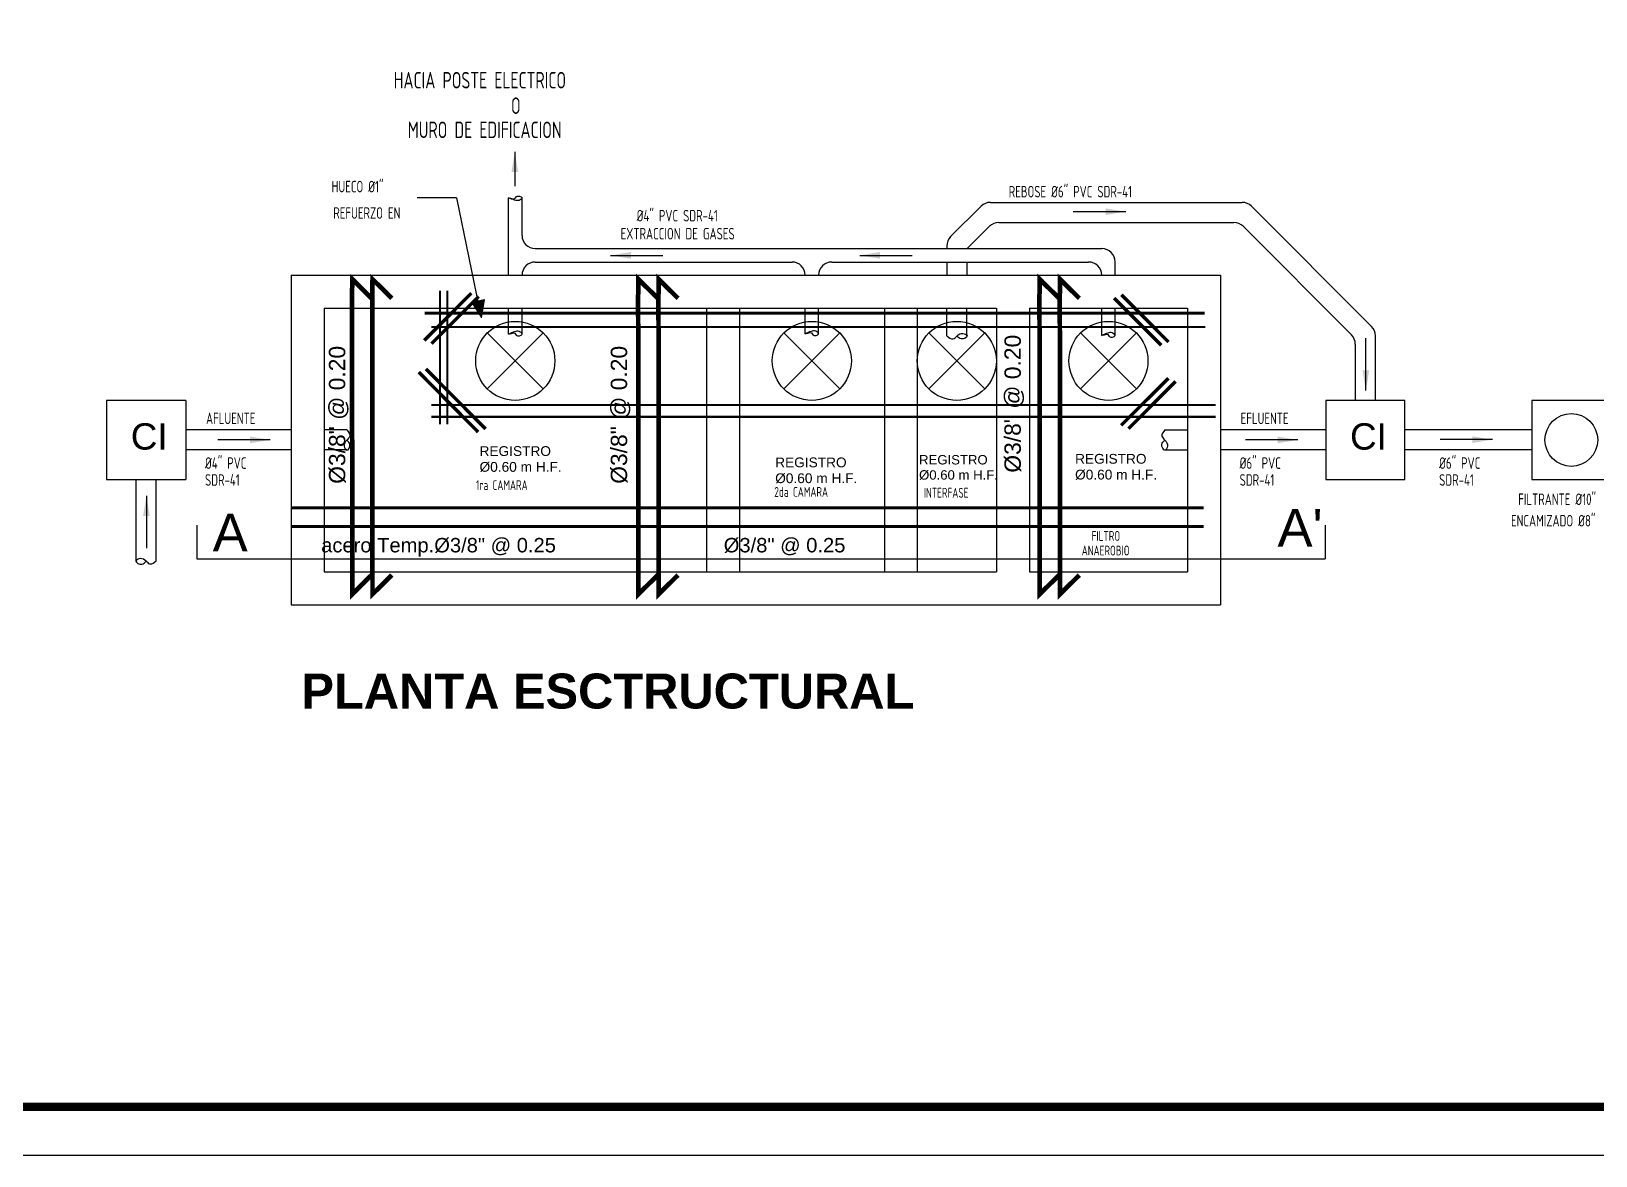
# Model space of a CAD drawing. Header units: feet. Extents: x 1019 to 2236, y -546 to 122.
# Drawn here: x 1082.9 to 1096.83, y -416.12 to -406.12 of the extents above; entities that cross this region are included whole.
import ezdxf
from ezdxf.enums import TextEntityAlignment as Align

# ---------------------------------------------------------------- set-up
doc = ezdxf.new("R2010")
doc.units = ezdxf.units.FT
doc.header["$LTSCALE"] = 0.05
doc.header["$MEASUREMENT"] = 0
for name, color, linetype in [('ACERO', 5, 'Continuous'), ('DAVID', 5, 'Continuous'), ('hatch', 8, 'Continuous'), ('Lineas', 8, 'Continuous'), ('MARCO', 1, 'Continuous'), ('S-TEXTO', 3, 'Continuous')]:
    doc.layers.add(name, color=color, linetype=linetype)
doc.layers.add('textos notas', color=144, linetype='Continuous', lineweight=25)
doc.styles.add('arial', font='arial.ttf', dxfattribs={"height": 0.16})
doc.styles.add('RomanS', font='arial.ttf')
doc.styles.add('RS80', font='archquik.shx', dxfattribs={"height": 0.25})
doc.styles.get("Standard").update_dxf_attribs({"font": 'arial.ttf'})
doc.dimstyles.get("Standard").update_dxf_attribs({"dimtxt": 0.18, "dimasz": 0.18, "dimexe": 0.18, "dimexo": 0.0625, "dimgap": 0.09, "dimtad": 0, "dimtih": 1, "dimtoh": 1, "dimdec": 4, "dimzin": 0, "dimdsep": 46, "dimtxsty": 'Standard', "dimcen": 0.09, "dimadec": 0, "dimazin": 0, "dimtfac": 1, "dimtdec": 4, "dimtofl": 0, "dimtmove": 0, "dimatfit": 3, "dimfxl": 1, "dimtolj": 1, "dimtzin": 0, "dimarcsym": 0})

msp = doc.modelspace()

# ---------------------------------------------------------------- linework, layer by layer
at = {"color": 3}
for p, q in [((1087.147, -408.286), (1087.147, -407.597)), ((1087.266, -407.932), (1087.266, -407.597)), ((1087.383, -408.05), (1092.429, -408.05)), ((1087.383, -408.169), (1089.67, -408.169)), ((1090.023, -408.169), (1092.31, -408.169)), ((1092.546, -408.286), (1092.546, -408.167)), ((1087.147, -408.81), (1087.147, -408.58)), ((1087.266, -408.81), (1087.266, -408.58)), ((1089.787, -408.807), (1089.787, -408.58)), ((1089.906, -408.807), (1089.906, -408.58)), ((1092.427, -408.822), (1092.427, -408.58)), ((1092.546, -408.822), (1092.546, -408.58))]:
    msp.add_line(p, q, dxfattribs=at)
at = {"color": 4}
for p, q in [((1091.436, -407.638), (1093.677, -407.638)), ((1091.082, -407.943), (1091.353, -407.672)), ((1094.83, -408.743), (1093.76, -407.672)), ((1091.227, -408.051), (1091.427, -407.851)), ((1091.51, -407.817), (1093.603, -407.817)), ((1094.651, -408.817), (1093.686, -407.851)), ((1091.048, -408.026), (1091.048, -408.05)), ((1091.048, -408.169), (1091.048, -408.286)), ((1091.227, -408.169), (1091.227, -408.286)), ((1091.048, -408.826), (1091.048, -408.58)), ((1091.227, -408.826), (1091.227, -408.58)), ((1094.686, -409.401), (1094.686, -408.9)), ((1094.864, -409.401), (1094.864, -408.826)), ((1085.211, -409.664), (1084.272, -409.664)), ((1085.706, -409.664), (1085.505, -409.664)), ((1092.99, -409.664), (1093.191, -409.664)), ((1094.423, -409.664), (1093.484, -409.664)), ((1096.256, -409.664), (1095.127, -409.664)), ((1085.211, -409.842), (1084.272, -409.842)), ((1085.706, -409.842), (1085.505, -409.842)), ((1092.99, -409.842), (1093.191, -409.842)), ((1094.423, -409.842), (1093.484, -409.842)), ((1096.256, -409.842), (1095.127, -409.842)), ((1083.831, -410.831), (1083.831, -410.105)), ((1084.01, -410.831), (1084.01, -410.105))]:
    msp.add_line(p, q, dxfattribs=at)
for p, q in [((1084.272, -409.401), (1083.568, -409.401)), ((1083.568, -409.401), (1083.568, -410.105)), ((1084.272, -409.401), (1084.272, -410.105)), ((1094.423, -409.401), (1094.423, -410.105)), ((1095.127, -409.401), (1094.423, -409.401)), ((1095.127, -410.105), (1095.127, -409.401)), ((1096.96, -409.401), (1096.256, -409.401)), ((1096.256, -409.401), (1096.256, -410.105)), ((1083.568, -410.105), (1084.272, -410.105)), ((1094.423, -410.105), (1095.127, -410.105)), ((1096.256, -410.105), (1096.96, -410.105))]:
    msp.add_line(p, q)
msp.add_circle((1096.608, -409.753), 0.235)
for centre, start, end in [((1091.436, -407.755), 90, 135), ((1093.677, -407.755), 45, 90), ((1091.165, -408.026), 135, 180), ((1091.51, -407.934), 90, 135), ((1093.603, -407.934), 45, 90), ((1094.747, -408.826), 0, 45), ((1094.568, -408.9), 0, 45)]:
    msp.add_arc(centre, 0.117, start, end, dxfattribs=at)
at = {"color": 3}
for centre, start, end in [((1087.383, -407.932), 180, 270), ((1092.429, -408.167), 0, 90), ((1087.383, -408.286), 90, 180), ((1089.67, -408.286), 0, 90), ((1090.023, -408.286), 90, 180), ((1092.31, -408.286), 0, 90)]:
    msp.add_arc(centre, 0.117, start, end, dxfattribs=at)
for points in [[(1087.147, -407.597), (1087.2, -407.618), (1087.241, -407.62), (1087.266, -407.597), (1087.213, -407.588), (1087.203, -407.605), (1087.18, -407.606), (1087.147, -407.597)], [(1087.147, -408.81), (1087.2, -408.79), (1087.241, -408.788), (1087.266, -408.81), (1087.213, -408.819), (1087.203, -408.803), (1087.18, -408.802), (1087.147, -408.81)], [(1089.787, -408.807), (1089.84, -408.787), (1089.881, -408.785), (1089.906, -408.807), (1089.854, -408.817), (1089.843, -408.8), (1089.82, -408.799), (1089.787, -408.807)], [(1092.427, -408.822), (1092.481, -408.802), (1092.521, -408.8), (1092.546, -408.822), (1092.494, -408.832), (1092.483, -408.815), (1092.461, -408.814), (1092.427, -408.822)]]:
    msp.add_spline(points, degree=3, dxfattribs=at)
at = {"color": 4}
for points in [[(1091.048, -408.826), (1091.103, -408.853), (1091.139, -408.826), (1091.191, -408.804), (1091.228, -408.826), (1091.176, -408.854), (1091.139, -408.826)], [(1085.706, -409.664), (1085.733, -409.719), (1085.706, -409.755), (1085.683, -409.807), (1085.706, -409.844), (1085.734, -409.792), (1085.706, -409.755)], [(1092.99, -409.664), (1092.963, -409.719), (1092.99, -409.755), (1093.012, -409.807), (1092.99, -409.844), (1092.962, -409.792), (1092.99, -409.755)], [(1084.01, -410.831), (1083.954, -410.858), (1083.919, -410.831), (1083.867, -410.809), (1083.829, -410.831), (1083.881, -410.859), (1083.919, -410.831)]]:
    msp.add_spline(points, degree=3, dxfattribs=at)
at = {"layer": 'ACERO'}
for points in [[(1085.927, -408.492, 0.0415, 0.0415, 0), (1085.755, -408.322, 0.0415, 0.0415, 0), (1085.753, -408.469, 0.0415, 0.0415, 0), (1085.755, -411.125, 0.0415, 0.0415, 0), (1085.927, -410.955, 0, 0, 0)], [(1086.108, -408.492, 0.0415, 0.0415, 0), (1085.935, -408.322, 0.0415, 0.0415, 0), (1085.934, -408.469, 0.0415, 0.0415, 0), (1085.935, -411.125, 0.0415, 0.0415, 0), (1086.108, -410.955, 0, 0, 0)], [(1088.475, -408.492, 0.0415, 0.0415, 0), (1088.302, -408.322, 0.0415, 0.0415, 0), (1088.3, -408.469, 0.0415, 0.0415, 0), (1088.302, -411.125, 0.0415, 0.0415, 0), (1088.475, -410.955, 0, 0, 0)], [(1088.655, -408.492, 0.0415, 0.0415, 0), (1088.483, -408.322, 0.0415, 0.0415, 0), (1088.481, -408.469, 0.0415, 0.0415, 0), (1088.483, -411.125, 0.0415, 0.0415, 0), (1088.655, -410.955, 0, 0, 0)], [(1092.048, -408.492, 0.0415, 0.0415, 0), (1091.875, -408.322, 0.0415, 0.0415, 0), (1091.873, -408.469, 0.0415, 0.0415, 0), (1091.875, -411.125, 0.0415, 0.0415, 0), (1092.048, -410.955, 0, 0, 0)], [(1092.228, -408.492, 0.0415, 0.0415, 0), (1092.056, -408.322, 0.0415, 0.0415, 0), (1092.054, -408.469, 0.0415, 0.0415, 0), (1092.056, -411.125, 0.0415, 0.0415, 0), (1092.228, -410.955, 0, 0, 0)]]:
    msp.add_lwpolyline(points, format="xyseb", dxfattribs=at)
at = {"layer": 'ACERO', "const_width": 0.0305}
for points in [[(1086.815, -408.446), (1086.396, -408.867)], [(1086.88, -408.476), (1086.46, -408.896)], [(1092.538, -408.49), (1092.958, -408.91)], [(1092.603, -408.46), (1093.022, -408.881)], [(1086.876, -409.683), (1086.347, -409.149)], [(1086.941, -409.654), (1086.41, -409.12)], [(1092.6, -409.623), (1093.021, -409.203)], [(1092.665, -409.653), (1093.084, -409.232)]]:
    msp.add_lwpolyline(points, dxfattribs=at)
at = {"layer": 'ACERO', "linetype": 'Continuous'}
for points, const_width in [([(1086.535, -408.423), (1086.535, -409.613)], 0.0186), ([(1086.601, -408.423), (1086.601, -409.613)], 0.0186), ([(1086.399, -408.625), (1093.344, -408.625)], 0.0266), ([(1086.459, -408.748), (1093.349, -408.748)], 0.0186), ([(1086.459, -409.441), (1093.441, -409.441)], 0.0186), ([(1086.459, -409.547), (1093.441, -409.547)], 0.0186), ([(1085.211, -410.358), (1093.335, -410.358)], 0.0266), ([(1085.211, -410.523), (1093.335, -410.523)], 0.0266)]:
    msp.add_lwpolyline(points, dxfattribs=dict(at, const_width=const_width))
at = {"layer": 'DAVID', "color": 7}
for p, q in [((1085.211, -408.286), (1085.211, -411.22)), ((1085.211, -408.286), (1093.484, -408.286)), ((1093.484, -408.286), (1093.484, -411.22)), ((1085.505, -408.58), (1091.489, -408.58)), ((1085.505, -408.58), (1085.505, -410.926)), ((1088.908, -408.58), (1088.908, -410.926)), ((1089.201, -408.58), (1089.201, -410.926)), ((1090.492, -408.58), (1090.492, -410.926)), ((1090.785, -408.58), (1090.785, -410.926)), ((1091.489, -408.58), (1091.489, -410.926)), ((1091.783, -408.58), (1091.783, -410.926)), ((1091.783, -408.58), (1093.191, -408.58)), ((1093.191, -408.58), (1093.191, -410.926)), ((1085.505, -410.926), (1091.489, -410.926)), ((1091.783, -410.926), (1093.191, -410.926)), ((1085.211, -411.22), (1093.484, -411.22))]:
    msp.add_line(p, q, dxfattribs=at)
at = {"layer": 'DAVID', "color": 5}
for p, q in [((1086.957, -408.8), (1087.455, -409.298)), ((1087.455, -408.8), (1086.957, -409.298)), ((1089.598, -408.8), (1090.095, -409.298)), ((1090.095, -408.8), (1089.598, -409.298)), ((1090.888, -408.8), (1091.386, -409.298)), ((1091.386, -408.8), (1090.888, -409.298)), ((1092.238, -408.8), (1092.736, -409.298)), ((1092.736, -408.8), (1092.238, -409.298))]:
    msp.add_line(p, q, dxfattribs=at)
at = {"layer": 'DAVID'}
for p, q in [((1084.372, -410.512), (1084.372, -410.81)), ((1094.417, -410.512), (1094.417, -410.81)), ((1084.372, -410.81), (1094.417, -410.81))]:
    msp.add_line(p, q, dxfattribs=at)
at = {"layer": 'DAVID', "color": 5}
for centre in [(1087.206, -409.049), (1089.846, -409.049), (1091.137, -409.049), (1092.487, -409.049)]:
    msp.add_circle(centre, 0.352, dxfattribs=at)
at = {"layer": 'hatch'}
for p, q in [((1086.682, -407.598), (1086.901, -408.665)), ((1086.813, -408.529), (1086.928, -408.504)), ((1086.928, -408.504), (1086.901, -408.665))]:
    msp.add_line(p, q, dxfattribs=at)
msp.add_solid([(1086.901, -408.665), (1086.813, -408.529), (1086.915, -408.585), (1086.928, -408.504)], dxfattribs=at)
at = {"layer": 'Lineas'}
msp.add_line((1086.682, -407.598), (1086.334, -407.598), dxfattribs=at)
at = {"layer": 'MARCO'}
msp.add_lwpolyline([(1054.272, -374.123), (1118.772, -374.123), (1118.772, -416.123), (1054.272, -416.123)], close=True, dxfattribs=at)
at = {"layer": 'MARCO', "const_width": 0.075}
msp.add_lwpolyline([(1111.6, -374.557), (1054.706, -374.557), (1054.706, -415.689), (1111.6, -415.689)], close=True, dxfattribs=at)

# ---------------------------------------------------------------- texts
at = {"char_height": 0.2347, "width": 0.44829, "attachment_point": 1}
for insert in [(1083.783, -409.604), (1094.638, -409.604)]:
    msp.add_mtext('CI', dxfattribs=dict(at, insert=insert))
at = {"color": 1, "lineweight": 0, "attachment_point": 1, "line_spacing_factor": 0.967741, "style": 'arial'}
for s, insert, char_height in [('A', (1084.512, -410.41), 0.335), ("A'", (1093.992, -410.367), 0.3353)]:
    msp.add_mtext(s, dxfattribs=dict(at, insert=insert, char_height=char_height))
at = {"color": 3, "lineweight": 0, "insert": (1085.302, -411.832), "char_height": 0.31117, "attachment_point": 1, "line_spacing_factor": 0.967741, "style": 'arial'}
msp.add_mtext('{\\fArial|b1|i0|c0|p34;PLANTA ESCTRUCTURAL}', dxfattribs=at)
at = {"layer": 'DAVID', "color": 1, "lineweight": 0, "attachment_point": 1, "line_spacing_factor": 0.967741, "style": 'arial'}
for insert, char_height in [((1086.888, -409.808), 0.08718), ((1090.801, -409.887), 0.08373), ((1092.19, -409.877), 0.08718), ((1089.52, -409.909), 0.08718)]:
    msp.add_mtext('REGISTRO \\P{\\fArial|b0|i0|c0|p32;%%C0.60 m H.F.}', dxfattribs=dict(at, insert=insert, char_height=char_height))
at = {"layer": 'S-TEXTO', "color": 3, "ltscale": 0.01, "style": 'RS80', "width": 0.8}
for s, height, p in [('HACIA POSTE ELECTRICO ', 0.14668, (1086.124, -406.624)), ('O', 0.147, (1087.168, -406.851)), ('MURO DE EDIFICACION', 0.14668, (1086.249, -407.066)), ('HUECO %%C1"', 0.10268, (1085.571, -407.549)), ('REBOSE %%c6" PVC SDR-41', 0.10268, (1091.599, -407.594)), ('REFUERZO EN', 0.10268, (1085.586, -407.784)), ('%%c4" PVC SDR-41', 0.10268, (1088.287, -407.808)), ('EXTRACCION DE GASES', 0.10268, (1088.144, -407.968)), ('AFLUENTE', 0.1027, (1084.453, -409.612)), ('EFLUENTE', 0.1027, (1093.664, -409.612)), ('%%C4" PVC', 0.1027, (1084.444, -410.01)), ('%%c6" PVC', 0.1027, (1093.655, -410.01)), ('%%c6" PVC', 0.1027, (1095.431, -410.01)), ('SDR-41', 0.1027, (1084.444, -410.16)), ('1ra CAMARA', 0.088, (1086.857, -410.199)), ('2da CAMARA', 0.088, (1089.512, -410.259)), ('SDR-41', 0.1027, (1093.655, -410.16)), ('SDR-41', 0.1027, (1095.431, -410.16)), ('INTERFASE', 0.088, (1090.843, -410.267)), ('FILTRANTE Ø10" ', 0.10268, (1096.135, -410.332)), ('ENCAMIZADO Ø8" ', 0.10268, (1096.071, -410.523)), ('FILTRO', 0.088, (1092.337, -410.651)), ('ANAEROBIO', 0.088, (1092.249, -410.781))]:
    msp.add_text(s, height=height, dxfattribs=at).set_placement(p)
at = {"layer": 'textos notas', "ltscale": 0.4, "style": 'RomanS'}
for p in [(1091.561, -410.044), (1085.547, -410.143), (1088.056, -410.143)]:
    msp.add_text('%%C3/8" @ 0.20', height=0.14552, rotation=90, dxfattribs=at).set_placement(p, align=Align.TOP_LEFT)
for s, p in [('acero Temp.%%C3/8" @ 0.25', (1085.478, -410.625)), ('%%C3/8" @ 0.25', (1089.062, -410.625))]:
    msp.add_text(s, height=0.1284, dxfattribs=at).set_placement(p, align=Align.TOP_LEFT)

# ---------------------------------------------------------------- leaders
at = {"layer": 'S-TEXTO', "color": 3, "ltscale": 0.01}
for points in [[(1087.202, -407.187), (1087.202, -407.494)], [(1092.641, -407.721), (1092.174, -407.721)], [(1088.055, -408.11), (1088.521, -408.11)], [(1090.274, -408.11), (1090.74, -408.11)], [(1094.779, -409.314), (1094.779, -408.848)], [(1085.024, -409.752), (1084.557, -409.752)], [(1094.173, -409.752), (1093.707, -409.752)], [(1083.922, -410.249), (1083.922, -410.715)]]:
    msp.add_leader(points, dimstyle='Standard', dxfattribs=at)
msp.add_leader([(1095.906, -409.75), (1095.44, -409.75)], dimstyle='Standard', override={"dimgap": 0.09, "dimtad": 0}, dxfattribs=at)

doc.saveas('drawing.dxf')
